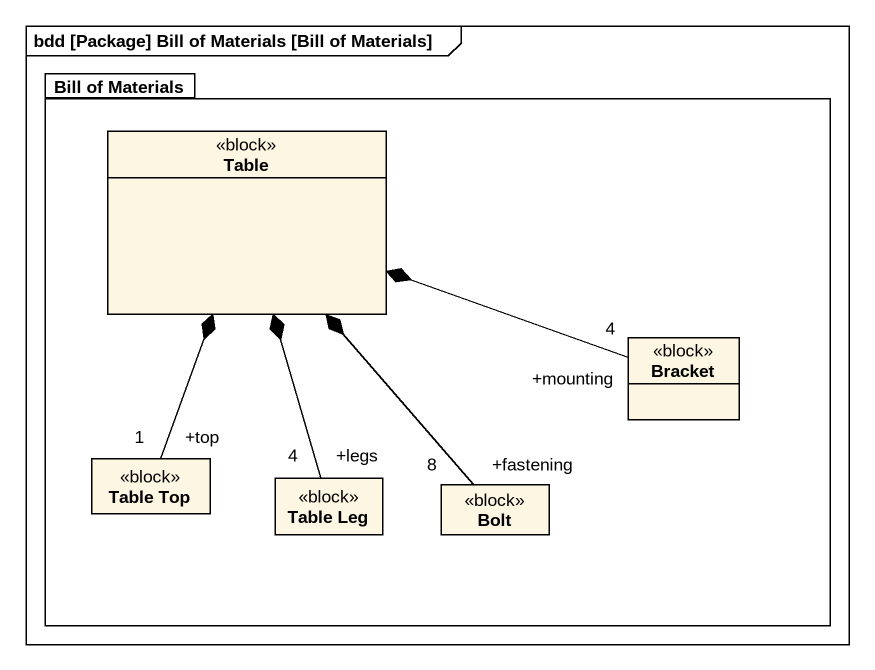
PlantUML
@startuml
mainframe bdd [Package] Bill of Materials [Bill of Materials]
hide circle
hide empty members
package "Bill of Materials" as Bill_of_Materials {
  class Table <<block>>
  class Bracket <<block>>
  class "Table Top" as Table_Top <<block>>
  class "Table Leg" as Table_Leg <<block>>
  class Bolt <<block>>
}
Bracket "+mounting\n4" -left-* Table
Table_Top "+top\n1" -up-* Table
Table_Leg "+legs\n4" -up-* Table
Bolt "+fastening\n8" -up-* Table
@enduml
